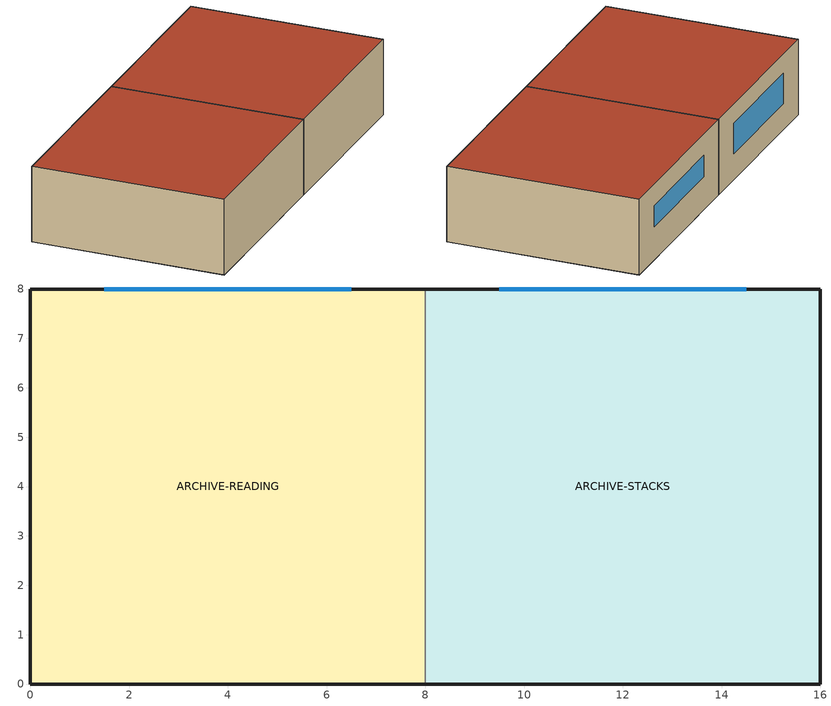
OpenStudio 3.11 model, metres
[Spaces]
ARCHIVE-READING
 floor ground: 0,0 8,0 8,8 0,8 z0
 wall outside: 8,0 0,0 0,8 8,8 z0:3.2
 wall to ARCHIVE-STACKS: 8,8 8,0 z0:3.2
 window: 6.5,8 1.5,8 z1.1:2.4
 roof outside: 0,8 8,8 8,0 0,0 z3.2
ARCHIVE-STACKS
 floor ground: 8,0 16,0 16,8 8,8 z0
 wall outside: 8,8 16,8 16,0 8,0 z0:3.2
 window: 14.5,8 9.5,8 z1.4:2.3
 roof outside: 8,8 16,8 16,0 8,0 z3.2
[Building]
CLI Quiet Archive
[BuildingStory]
01_ARCHIVE: Nominal Z Coordinate {m}=0
[ThermalZone] Use Ideal Air Loads=Yes
Name | Thermostat
ARCHIVE-READING Zone | ARCHIVE-READING Zone Thermostat
ARCHIVE-STACKS Zone | ARCHIVE-STACKS Zone Thermostat
[Sizing:Zone] Zone Cooling Design Supply Air Temperature Input Method=SupplyAirTemperature; Zone Cooling Design Supply Air Temperature {C}=14; Zone Cooling Design Supply Air Temperature Difference {deltaC}=11.11; Zone Heating Design Supply Air Temperature Input Method=SupplyAirTemperature; Zone Heating Design Supply Air Temperature {C}=40; Zone Heating Design Supply Air Temperature Difference {deltaC}=11.11; Zone Cooling Design Supply Air Humidity Ratio {kg-H2O/kg-air}=0.0085; Zone Heating Design Supply Air Humidity Ratio {kg-H2O/kg-air}=0.008; Cooling Design Air Flow Method=DesignDay; Heating Design Air Flow Method=DesignDay; Account for Dedicated Outdoor Air System=No; Dedicated Outdoor Air System Control Strategy=NeutralSupplyAir; Dedicated Outdoor Air Low Setpoint Temperature for Design {C}=autosize; Dedicated Outdoor Air High Setpoint Temperature for Design {C}=autosize; Zone Load Sizing Method=Sensible Load Only No Latent Load; Zone Latent Cooling Design Supply Air Humidity Ratio Input Method=HumidityRatioDifference; Zone Cooling Design Supply Air Humidity Ratio Difference {kgWater/kgDryAir}=0.005; Zone Latent Heating Design Supply Air Humidity Ratio Input Method=HumidityRatioDifference; Zone Humidification Design Supply Air Humidity Ratio Difference {kgWater/kgDryAir}=0.005; Sizing Option=Coincident; Heating Coil Sizing Method=None; Maximum Heating Capacity To Cooling Load Sizing Ratio {W/W}=1
ARCHIVE-READING Zone; ARCHIVE-STACKS Zone
[Space] Building Story=01_ARCHIVE; Part of Total Floor Area=Yes
Name | Space Type | Thermal Zone
ARCHIVE-READING | TASK05 Reading Type | ARCHIVE-READING Zone
ARCHIVE-STACKS | TASK05 Stacks Type | ARCHIVE-STACKS Zone
[SpaceType]
TASK05 Reading Type; TASK05 Stacks Type
[People:Definition] Number of People Calculation Method=People/Area; Fraction Radiant=0.3
Name | People per Space Floor Area {person/m2}
TASK05 Reading Type People Definition | 0.02
TASK05 Stacks Type People Definition | 0.004
[People] Number of People Schedule=TASK05 Visitor Use; Clothing Insulation Calculation Method=ClothingInsulationSchedule; Multiplier=1
Name | People Definition | Space or SpaceType
TASK05 Reading Type People | TASK05 Reading Type People Definition | TASK05 Reading Type
TASK05 Stacks Type People | TASK05 Stacks Type People Definition | TASK05 Stacks Type
[Lights:Definition] Design Level Calculation Method=Watts/Area
Name | Watts per Space Floor Area {W/m2}
TASK05 Reading Type Lights Definition | 6
TASK05 Stacks Type Lights Definition | 3
[Lights] Schedule=TASK05 Archive Loads; Fraction Replaceable=1
Name | Lights Definition | Space or SpaceType
TASK05 Reading Type Lights | TASK05 Reading Type Lights Definition | TASK05 Reading Type
TASK05 Stacks Type Lights | TASK05 Stacks Type Lights Definition | TASK05 Stacks Type
[ElectricEquipment:Definition] Design Level Calculation Method=Watts/Area
Name | Watts per Space Floor Area {W/m2}
TASK05 Reading Type Equipment Definition | 4
TASK05 Stacks Type Equipment Definition | 1
[ElectricEquipment] Schedule=TASK05 Archive Loads
Name | Electric Equipment Definition | Space or SpaceType
TASK05 Reading Type Equipment | TASK05 Reading Type Equipment Definition | TASK05 Reading Type
TASK05 Stacks Type Equipment | TASK05 Stacks Type Equipment Definition | TASK05 Stacks Type
[ThermostatSetpoint:DualSetpoint]
Name | Heating Setpoint Temperature Schedule | Cooling Setpoint Temperature Schedule
ARCHIVE-READING Zone Thermostat | ARCHIVE-READING Zone Heating Setpoint | ARCHIVE-READING Zone Cooling Setpoint
ARCHIVE-STACKS Zone Thermostat | ARCHIVE-STACKS Zone Heating Setpoint | ARCHIVE-STACKS Zone Cooling Setpoint
[SpaceInfiltration:DesignFlowRate] Schedule=TASK05 Infiltration; Design Flow Rate Calculation Method=Flow/ExteriorArea; Flow per Exterior Surface Area {m3/s-m2}=0.00016; Density Basis=Outdoor
Name | Space or SpaceType
ARCHIVE-STACKS Infiltration | ARCHIVE-STACKS
ARCHIVE-READING Infiltration | ARCHIVE-READING
[Schedule:Constant]
Name | Value
TASK05 Visitor Use | 0.35
TASK05 Archive Loads | 0.45
TASK05 Infiltration | 1
ARCHIVE-READING Zone Heating Setpoint | 20
ARCHIVE-READING Zone Cooling Setpoint | 26
ARCHIVE-STACKS Zone Heating Setpoint | 18
ARCHIVE-STACKS Zone Cooling Setpoint | 28
